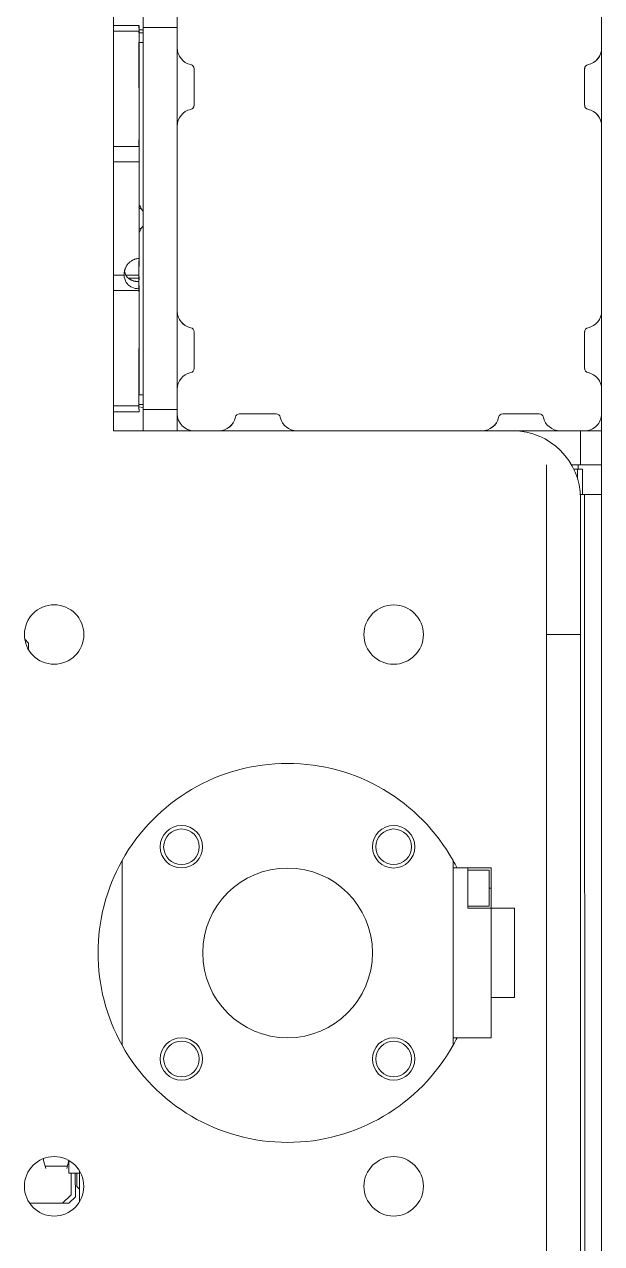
# Model space of a CAD drawing. Header units: millimetres. Extents: x 2179 to 48742, y 3478 to 161002.
# Drawn here: x 34720.5 to 34856.5, y 146366.9 to 146654.1 of the extents above; entities that cross this region are included whole.
import ezdxf

# ---------------------------------------------------------------- set-up
doc = ezdxf.new("R2010")
doc.units = ezdxf.units.MM
doc.layers.add('0-1', color=7, linetype='Continuous', lineweight=9)
doc.layers.add('2966-1_navrh dispozice stroju-HK_02_dwg-1', color=7, linetype='Continuous', lineweight=9, true_color=0x919191)

# ---------------------------------------------------------------- blocks, each defined once
blk = doc.blocks.new('2966-1_navrh dispozice stroju-HK_02_dwg-876232-1NP _ stroje')
at = {"layer": '0-1'}
for p, q in [((-64115.34, 60104.32), (-64107.95, 60099.88)), ((-64062.2, 60072.38), (-64054.81, 60067.94)), ((-64042.74, 60059.51), (-64035.88, 60055.39)), ((-64051.16, 60053.27), (-64055.6, 60045.88)), ((-64029.89, 60051.76), (-64029.36, 60052.64)), ((-64155.35, 60021.03), (-64162.74, 60025.47)), ((-64176.98, 60018.87), (-64153.71, 60004.88)), ((-64153.9, 60004.99), (-64156.32, 60006.45)), ((-64141.39, 59997.48), (-64153.9, 60005)), ((-64083.1, 60000.13), (-64087.54, 59992.74)), ((-64124.44, 59987.28), (-64136.94, 59994.8)), ((-64102.21, 59989.09), (-64109.6, 59993.53)), ((-64127.11, 59988.89), (-64127.73, 59989.26)), ((-64122.01, 59985.83), (-64124.43, 59987.29)), ((-64129.53, 59986.26), (-64130.82, 59984.12)), ((-63971.4, 59981.63), (-63934.14, 59959.23)), ((-64091.68, 59978.1), (-64094.96, 59980.07)), ((-64101.18, 59973.3), (-64100.51, 59974.07)), ((-64100.17, 59972.7), (-64101.18, 59973.3)), ((-63974.32, 59892.38), (-64011.59, 59914.78)), ((-63956.5, 59866.65), (-63959.21, 59862.15)), ((-63954.06, 59868.53), (-63947.88, 59864.82))]:
    blk.add_line(p, q, dxfattribs=at)
at = {"layer": '0-1', "flags": 128}
for points in [[(-64117.48, 60110.28), (-64122.44, 60113.26), (-64125.87, 60115.32), (-64132.72, 60119.44), (-64135.3, 60115.16), (-64181.67, 60038.02), (-64174.81, 60033.9)], [(-64064.34, 60078.33), (-64101.7, 60100.79), (-64117.47, 60110.27)], [(-64040.16, 60063.8), (-64043.59, 60065.86), (-64048.56, 60068.85), (-64064.33, 60078.33)], [(-64095.8, 59971.24), (-64099.41, 59965.24), (-64102.84, 59967.3), (-64107.81, 59970.29), (-64111.17, 59972.3), (-64112.01, 59972.81), (-64119.38, 59977.24), (-64120.22, 59977.75), (-64123.58, 59979.76), (-64160.94, 60002.23), (-64164.3, 60004.25), (-64165.14, 60004.75), (-64172.52, 60009.18), (-64173.36, 60009.69), (-64176.72, 60011.71), (-64181.69, 60014.69), (-64185.11, 60016.76), (-64181.51, 60022.76), (-64198.65, 60033.06), (-64202.77, 60026.2), (-64255.48, 60057.89), (-64251.36, 60064.74), (-64267.22, 60074.27)], [(-64027.3, 60056.07), (-64033.3, 60059.68), (-64040.16, 60063.8), (-64042.22, 60060.37), (-64045.2, 60055.41), (-64050.94, 60045.87), (-64054.69, 60039.63), (-64077.15, 60002.27), (-64086.63, 59986.49), (-64089.62, 59981.52), (-64091.68, 59978.1)], [(-64036.97, 60053.58), (-64035.88, 60055.39), (-64033.3, 60059.68)], [(-63865.24, 59958.66), (-64027.3, 60056.07), (-64029.36, 60052.64), (-63868.23, 59955.79)], [(-64035.84, 60053.52), (-64035.28, 60054.45), (-64036.14, 60054.96)], [(-64033.36, 60053.09), (-64035.37, 60054.3), (-64034.76, 60055.31), (-64029.62, 60052.22)], [(-64029.09, 60051.31), (-64001.6, 60034.79), (-64005.72, 60027.93), (-64001.6, 60034.79), (-63873.04, 59957.51), (-63877.16, 59950.65), (-64040, 60048.54)], [(-64173.96, 60027.55), (-64177.39, 60029.61), (-64181.51, 60022.76), (-64177.22, 60020.18)], [(-64153.22, 60015.08), (-64168.99, 60024.56), (-64173.96, 60027.55), (-64177.38, 60029.61)], [(-64095.96, 59980.67), (-64100.09, 59973.81), (-64177.22, 60020.18), (-64173.1, 60027.04)], [(-64100.08, 59983.14), (-64115.85, 59992.62), (-64153.21, 60015.08), (-64168.84, 60024.48)], [(-64181.26, 60014.44), (-64178.17, 60019.58), (-64176.98, 60018.87), (-64180.08, 60013.73)], [(-64176.79, 60019.92), (-64177.31, 60019.07), (-64178.16, 60019.58)], [(-64176.19, 60019.56), (-64176.71, 60018.7), (-64177.16, 60018.98)], [(-64156.32, 60006.45), (-64174.74, 60017.52), (-64174.22, 60018.38)], [(-64156.81, 59999.74), (-64153.71, 60004.88), (-64150.61, 60003.02), (-64153.7, 59997.87)], [(-64150.61, 60003.02), (-64131.1, 59991.29), (-64127.73, 59989.26), (-64129.31, 59986.62)], [(-64115.71, 59992.54), (-64100.07, 59983.14), (-64095.11, 59980.15), (-64091.68, 59978.09), (-64095.8, 59971.24), (-64100.09, 59973.81)], [(-64124.62, 59987.4), (-64125.01, 59987.63), (-64126.43, 59988.48), (-64127.11, 59988.89), (-64128.39, 59986.75)], [(-64127.72, 59982.25), (-64124.62, 59987.4), (-64101.36, 59973.41), (-64104.45, 59968.27)], [(-63969.91, 59980.74), (-63968.11, 59983.74), (-63965.28, 59988.45), (-63961.21, 59986), (-63961.46, 59985.58)], [(-63968.11, 59983.74), (-63959.97, 59978.84), (-63957.13, 59983.56), (-63954.3, 59988.27), (-63936.3, 59977.45), (-63939.14, 59972.74)], [(-63960.4, 59979.1), (-63957.82, 59983.39), (-63965.11, 59987.76), (-63967.68, 59983.48)], [(-64103.08, 59975.62), (-64103.6, 59974.76), (-64122.01, 59985.83)], [(-63935.63, 59960.13), (-63930.99, 59967.84), (-63957.13, 59983.56), (-63961.21, 59986)], [(-64101.36, 59973.41), (-64100.17, 59972.7), (-64103.26, 59967.55)], [(-64101.18, 59973.3), (-64101.63, 59973.57), (-64101.11, 59974.43)], [(-64065.48, 59921.51), (-64066.86, 59922.34), (-64068.11, 59922.02)], [(-63956.12, 59866.26), (-63957.46, 59867.65), (-63954.91, 59866.13), (-63953.62, 59868.27)], [(-63949.6, 59861.19), (-63950.29, 59863.93), (-63954.65, 59866.56)], [(-63954.14, 59867.41), (-63949.34, 59864.53), (-63948.83, 59862.47), (-63949.6, 59861.19), (-63953.59, 59854.55)], [(-63953.97, 59867.69), (-63951.32, 59866.09), (-63950.39, 59866.33)], [(-63960.95, 59862.76), (-63960.57, 59862.53), (-63958.68, 59861.99)]]:
    blk.add_lwpolyline(points, dxfattribs=at)
blk.add_lwpolyline([(-63997.69, 59974.16), (-63997.69, 59974.17)], close=True, dxfattribs=at)
at = {"layer": '0-1'}
for centre, radius in [((-64024.26, 59997.07), 7), ((-63981.41, 59971.31), 5), ((-63981.41, 59971.31), 4.19), ((-63972.86, 59937.01), 20), ((-63938.56, 59945.55), 5), ((-63938.56, 59945.55), 4.19), ((-64065.48, 59928.51), 7), ((-63912.85, 59930.1), 7), ((-64007.17, 59928.46), 5), ((-64007.17, 59928.46), 4.19), ((-63964.32, 59902.7), 5), ((-63964.32, 59902.7), 4.19), ((-63954.06, 59861.53), 7)]:
    blk.add_circle(centre, radius, dxfattribs=at)
for centre, radius, start, end in [((-64119.54, 60106.85), 4, 340.5266, 58.9896), ((-64119.53, 60106.84), 4, 340.5266, 58.9896), ((-64114.82, 60105.18), 1, 160.5266, 238.9896), ((-64114.81, 60105.18), 1, 160.5266, 238.9896), ((-64103.76, 60097.36), 4, 58.9896, 137.4527), ((-64103.75, 60097.36), 4, 58.9896, 137.4527), ((-64107.43, 60100.74), 1, 238.9896, 317.4527), ((-64066.4, 60074.91), 4, 340.5266, 58.9896), ((-64066.39, 60074.9), 4, 340.5266, 58.9896), ((-64061.68, 60073.23), 1, 160.5266, 238.9896), ((-64061.68, 60073.24), 1, 160.5266, 238.9896), ((-64054.29, 60068.8), 1, 238.9896, 317.4527), ((-64050.61, 60065.42), 4, 58.9896, 137.4527), ((-64045.65, 60062.43), 4, 328.9896, 58.9896), ((-64048.63, 60057.47), 4, 250.5266, 328.9896), ((-64050.3, 60052.76), 1, 70.5266, 148.9896), ((-64050.3, 60052.75), 1, 70.5266, 148.9896), ((-64037.29, 60037.67), 15.92, 58.9896, 148.9896), ((-64048.64, 60057.46), 4, 250.5266, 260.1196), ((-64054.74, 60045.37), 1, 148.9896, 227.4527), ((-64054.74, 60045.37), 1, 148.9896, 227.4527), ((-64058.12, 60041.68), 4, 328.9896, 47.4527), ((-64058.12, 60041.69), 4, 328.9896, 47.4527), ((-64166.94, 60028), 4, 238.9896, 317.4527), ((-64163.25, 60024.62), 1, 58.9896, 137.4527), ((-64155.87, 60020.18), 1, 340.5266, 58.9896), ((-64155.86, 60020.17), 1, 340.5266, 58.9896), ((-64151.15, 60018.51), 4, 160.5266, 238.9896), ((-64080.57, 60004.33), 4, 250.5266, 328.9896), ((-64082.24, 59999.62), 1, 70.5266, 148.9896), ((-64082.25, 59999.61), 1, 70.5266, 148.9896), ((-64080.58, 60004.32), 4, 250.5266, 260.1196), ((-64141.74, 59991.86), 6, 79.7831, 92.547), ((-64139.94, 59994.85), 3, 92.429, 118.9896), ((-64139.94, 59994.85), 3, 358.9896, 25.5503), ((-64141.74, 59991.86), 6, 25.4323, 38.1962), ((-64113.8, 59996.05), 4, 238.9896, 317.4527), ((-64113.79, 59996.05), 4, 238.9896, 317.4527), ((-64110.11, 59992.67), 1, 58.9896, 137.4527), ((-64110.1, 59992.67), 1, 58.9896, 137.4527), ((-64086.68, 59992.23), 1, 148.9896, 227.4527), ((-64090.06, 59988.54), 4, 328.9896, 47.4527), ((-64090.06, 59988.55), 4, 328.9896, 47.4527), ((-64129.13, 59988.68), 2.07, 264.7538, 290.7034), ((-64102.73, 59988.24), 1, 340.5266, 58.9896), ((-64102.72, 59988.23), 1, 340.5266, 58.9896), ((-64098.01, 59986.56), 4, 160.5266, 238.9896), ((-64093.05, 59983.58), 4, 238.9896, 328.9896), ((-63972.86, 59937.01), 44.65, 88.1264, 209.8529), ((-63972.86, 59937.01), 44.65, 85.6005, 88.1264), ((-63972.86, 59937.01), 44.65, 29.8529, 32.3788), ((-63972.86, 59937.01), 44.65, 268.1264, 29.8529), ((-63972.86, 59937.01), 44.65, 209.8529, 268.1264)]:
    blk.add_arc(centre, radius, start, end, dxfattribs=at)
for points, knots in [([(-64131.1, 59991.29), (-64131.19, 59991.14), (-64131.31, 59990.9), (-64131.42, 59990.57), (-64131.49, 59990.31), (-64131.54, 59990.05), (-64131.56, 59989.79), (-64131.57, 59989.53), (-64131.55, 59989.27), (-64131.52, 59989.01), (-64131.47, 59988.76), (-64131.4, 59988.52), (-64131.32, 59988.28), (-64131.22, 59988.04), (-64131.1, 59987.82), (-64130.97, 59987.61), (-64130.83, 59987.4), (-64130.68, 59987.21), (-64130.51, 59987.02), (-64130.34, 59986.85), (-64130.15, 59986.69), (-64129.89, 59986.48), (-64129.68, 59986.35), (-64129.53, 59986.26)], [0, 0, 0, 0, 0.090046, 0.134992, 0.179847, 0.224582, 0.26917, 0.313587, 0.357812, 0.401826, 0.445615, 0.48917, 0.532485, 0.575561, 0.618403, 0.66102, 0.703428, 0.745645, 0.787694, 0.8296, 0.871393, 0.913102, 1, 1, 1, 1]), ([(-64130.32, 59986.83), (-64130.16, 59986.78), (-64129.83, 59986.68), (-64129.49, 59986.63), (-64129.31, 59986.62)], [0, 0, 0, 0, 0.499966, 1, 1, 1, 1]), ([(-64129.53, 59986.26), (-64129.02, 59985.97), (-64128.14, 59985.72), (-64126.97, 59985.93), (-64125.92, 59986.45), (-64125.31, 59987.12), (-64125.01, 59987.63)], [0, 0, 0, 0, 0.335647, 0.49964, 0.66379, 1, 1, 1, 1]), ([(-64128.39, 59986.75), (-64128.27, 59986.8), (-64128.08, 59986.89), (-64127.83, 59987.03), (-64127.66, 59987.14), (-64127.49, 59987.26), (-64127.34, 59987.39), (-64127.19, 59987.52), (-64127.05, 59987.66), (-64126.92, 59987.8), (-64126.8, 59987.95), (-64126.63, 59988.17), (-64126.51, 59988.35), (-64126.43, 59988.48)], [0, 0, 0, 0, 0.155066, 0.235539, 0.314286, 0.391373, 0.466901, 0.541005, 0.61384, 0.685579, 0.756409, 0.826524, 1, 1, 1, 1])]:
    blk.add_open_spline(points, degree=3, knots=knots, dxfattribs=at)

msp = doc.modelspace()

# ---------------------------------------------------------------- block references
at = {"layer": '2966-1_navrh dispozice stroju-HK_02_dwg-1', "rotation": 301.0103595051887}
msp.add_blockref('2966-1_navrh dispozice stroju-HK_02_dwg-876232-1NP _ stroje', (16370.46, 60726.75), dxfattribs=at)

doc.saveas('drawing.dxf')
